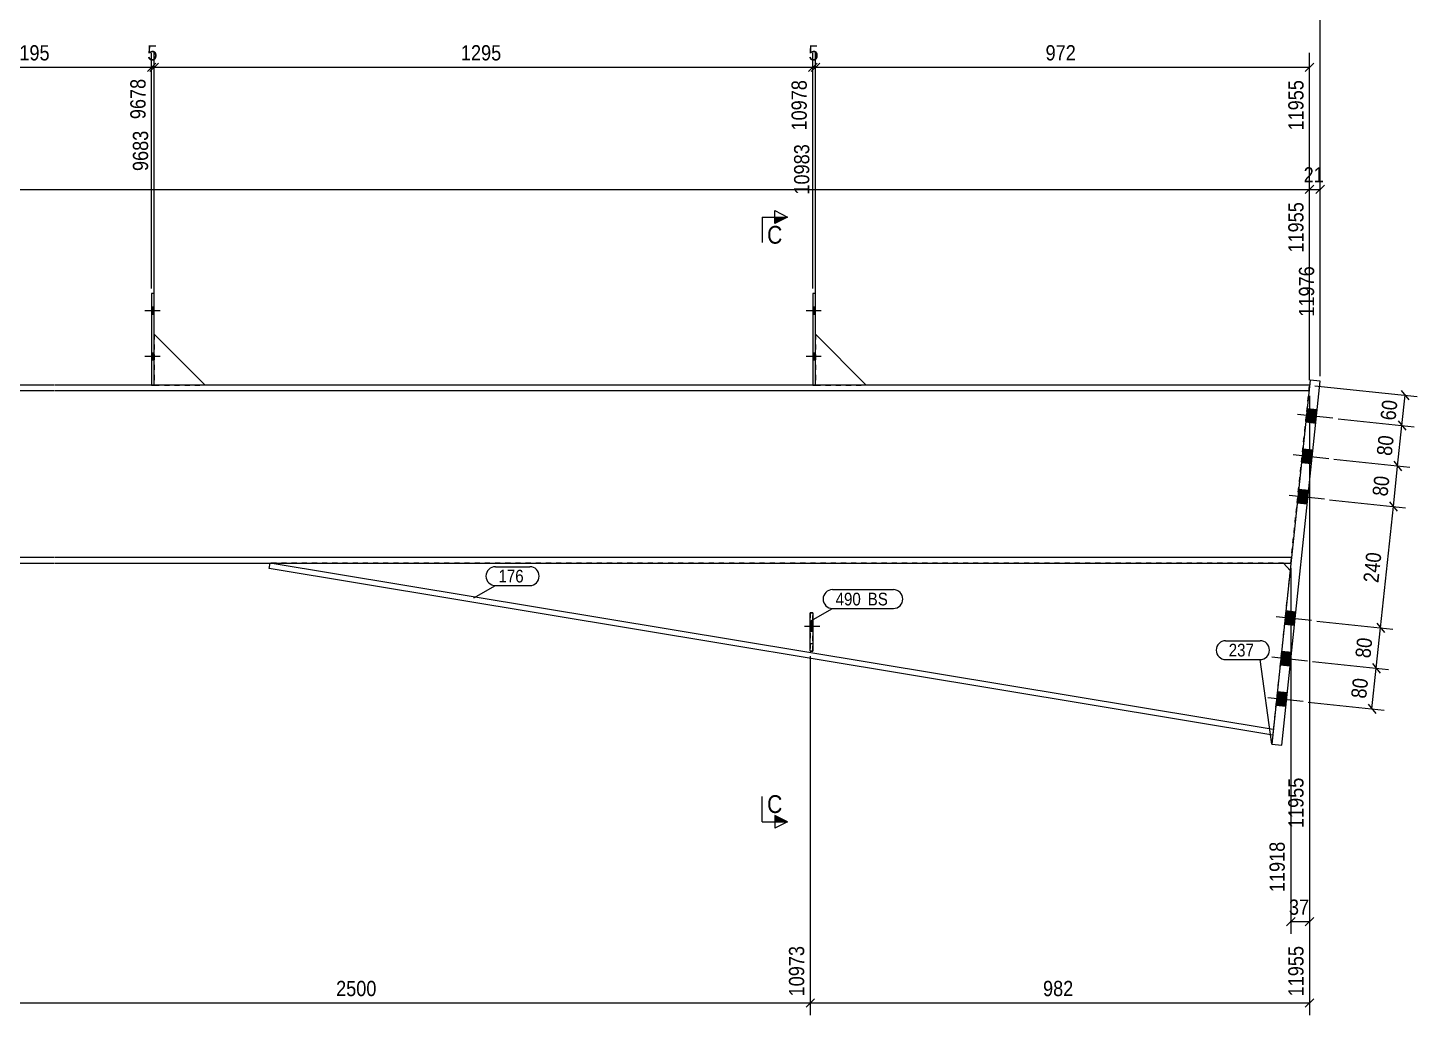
# Model space of a CAD drawing. Header units: millimetres. Extents: x 2 to 825, y 1 to 579.
# Drawn here: x 412.5 to 685.7, y 187.5 to 381.6 of the extents above; entities that cross this region are included whole.
import ezdxf

# ---------------------------------------------------------------- set-up
doc = ezdxf.new("R2010")
doc.units = ezdxf.units.MM
for name, pattern in [('XKITLINE00', [0]), ('XKITLINE01', [4, 1, -1, 1, -1]), ('XKITLINE02', [4, 2, -2])]:
    doc.linetypes.add(name, pattern=pattern)
for name, color, linetype, lineweight in [('Bolt', 3, 'Continuous', 0), ('Dimensions', 7, 'Continuous', 0), ('Part', 2, 'Continuous', 0), ('PartMark', 7, 'Continuous', 0), ('Section', 6, 'Continuous', 0)]:
    doc.layers.add(name, color=color, linetype=linetype, lineweight=lineweight)
doc.styles.add('ARIAL', font='ARIAL.TTF')

# ---------------------------------------------------------------- blocks, each defined once
blk = doc.blocks.new('*A16')
at = {"layer": 'Bolt'}
for points in [[(665.76, 303.86), (663.77, 304.07), (664.05, 306.75), (666.04, 306.54)], [(665.76, 303.86), (663.77, 304.07), (664.05, 306.75), (666.04, 306.54)], [(664.92, 295.9), (662.93, 296.11), (663.21, 298.8), (665.2, 298.59)], [(664.92, 295.9), (662.93, 296.11), (663.21, 298.8), (665.2, 298.59)], [(664.08, 287.94), (662.09, 288.15), (662.37, 290.84), (664.36, 290.63)], [(664.08, 287.94), (662.09, 288.15), (662.37, 290.84), (664.36, 290.63)], [(661.56, 264.08), (659.57, 264.29), (659.86, 266.97), (661.84, 266.76)], [(661.56, 264.08), (659.57, 264.29), (659.86, 266.97), (661.84, 266.76)], [(660.72, 256.12), (658.73, 256.33), (659.02, 259.02), (661.01, 258.81)], [(660.72, 256.12), (658.73, 256.33), (659.02, 259.02), (661.01, 258.81)], [(659.88, 248.17), (657.89, 248.38), (658.18, 251.06), (660.17, 250.85)], [(659.88, 248.17), (657.89, 248.38), (658.18, 251.06), (660.17, 250.85)]]:
    blk.add_hatch(color=3, dxfattribs=at).paths.add_polyline_path(points, flags=17)
at = {"layer": 'Bolt', "color": 3, "linetype": 'XKITLINE00', "lineweight": 0}
for p, q in [((666.04, 306.54), (664.05, 306.75)), ((666.04, 306.54), (664.05, 306.75)), ((669.13, 304.86), (662.17, 305.59)), ((669.13, 304.86), (662.17, 305.59)), ((665.76, 303.86), (663.77, 304.07)), ((665.76, 303.86), (663.77, 304.07)), ((665.2, 298.59), (663.21, 298.8)), ((665.2, 298.59), (663.21, 298.8)), ((668.29, 296.9), (661.33, 297.64)), ((668.29, 296.9), (661.33, 297.64)), ((664.92, 295.9), (662.93, 296.11)), ((664.92, 295.9), (662.93, 296.11)), ((667.45, 288.95), (660.49, 289.68)), ((667.45, 288.95), (660.49, 289.68)), ((664.36, 290.63), (662.37, 290.84)), ((664.36, 290.63), (662.37, 290.84)), ((664.08, 287.94), (662.09, 288.15)), ((664.08, 287.94), (662.09, 288.15)), ((664.93, 265.08), (657.97, 265.81)), ((664.93, 265.08), (657.97, 265.81)), ((661.84, 266.76), (659.86, 266.97)), ((661.84, 266.76), (659.86, 266.97)), ((661.56, 264.08), (659.57, 264.29)), ((661.56, 264.08), (659.57, 264.29)), ((664.1, 257.12), (657.13, 257.86)), ((664.1, 257.12), (657.13, 257.86)), ((661.01, 258.81), (659.02, 259.02)), ((661.01, 258.81), (659.02, 259.02)), ((660.72, 256.12), (658.73, 256.33)), ((660.72, 256.12), (658.73, 256.33)), ((663.26, 249.17), (656.29, 249.9)), ((663.26, 249.17), (656.29, 249.9)), ((660.17, 250.85), (658.18, 251.06)), ((660.17, 250.85), (658.18, 251.06)), ((659.88, 248.17), (657.89, 248.38)), ((659.88, 248.17), (657.89, 248.38))]:
    blk.add_line(p, q, dxfattribs=at)
blk = doc.blocks.new('*A18')
at = {"layer": 'Part', "color": 2, "linetype": 'XKITLINE00', "lineweight": 0}
for p, q in [((417.79, 311.38), (369.99, 311.38)), ((417.79, 310.28), (369.99, 310.28)), ((664.54, 311.38), (417.89, 311.38)), ((664.42, 310.28), (417.89, 310.28)), ((417.79, 277.48), (369.99, 277.48)), ((369.99, 276.38), (417.79, 276.38)), ((660.96, 277.48), (417.89, 277.48)), ((417.89, 276.38), (660.85, 276.38))]:
    blk.add_line(p, q, dxfattribs=at)
at = {"layer": 'Part', "color": 7, "linetype": 'XKITLINE01', "lineweight": 0}
blk.add_line((660.85, 276.38), (664.54, 311.38), dxfattribs=at)
blk = doc.blocks.new('*A19')
at = {"layer": 'Part', "color": 2, "linetype": 'XKITLINE00', "lineweight": 0}
for p, q in [((567.37, 329.38), (566.87, 329.38)), ((566.87, 329.38), (566.87, 311.38)), ((567.37, 311.38), (567.37, 329.38))]:
    blk.add_line(p, q, dxfattribs=at)
at = {"layer": 'Part', "color": 7, "linetype": 'XKITLINE01', "lineweight": 0}
blk.add_line((566.87, 311.38), (567.37, 311.38), dxfattribs=at)
blk = doc.blocks.new('*A20')
at = {"layer": 'Part', "color": 2, "linetype": 'XKITLINE00', "lineweight": 0}
blk.add_line((577.37, 311.38), (567.37, 321.38), dxfattribs=at)
at = {"layer": 'Part', "color": 7, "linetype": 'XKITLINE01', "lineweight": 0}
for p, q in [((567.37, 321.38), (567.37, 311.38)), ((567.37, 311.38), (577.37, 311.38))]:
    blk.add_line(p, q, dxfattribs=at)
blk = doc.blocks.new('*A21')
at = {"layer": 'Part', "color": 2, "linetype": 'XKITLINE00', "lineweight": 0}
for p, q in [((566.37, 259.09), (566.37, 266.59)), ((566.37, 266.59), (566.87, 266.59)), ((566.87, 266.59), (566.87, 259.09)), ((566.87, 259.09), (566.37, 259.09))]:
    blk.add_line(p, q, dxfattribs=at)
at = {"layer": 'Part', "color": 7, "linetype": 'XKITLINE01', "lineweight": 0}
blk.add_line((566.37, 260.59), (566.87, 260.59), dxfattribs=at)
blk = doc.blocks.new('*A22')
at = {"layer": 'Part', "color": 7, "linetype": 'XKITLINE01', "lineweight": 0}
for p, q in [((566.37, 266.59), (566.37, 259.09)), ((566.87, 266.59), (566.37, 266.59)), ((566.87, 259.09), (566.87, 266.59)), ((566.37, 260.59), (566.87, 260.59)), ((566.37, 259.09), (566.87, 259.09))]:
    blk.add_line(p, q, dxfattribs=at)
blk = doc.blocks.new('*A23')
at = {"layer": 'Part', "color": 2, "linetype": 'XKITLINE00', "lineweight": 0}
for p, q in [((437.37, 329.38), (436.87, 329.38)), ((436.87, 329.38), (436.87, 311.38)), ((437.37, 311.38), (437.37, 329.38))]:
    blk.add_line(p, q, dxfattribs=at)
at = {"layer": 'Part', "color": 7, "linetype": 'XKITLINE01', "lineweight": 0}
blk.add_line((436.87, 311.38), (437.37, 311.38), dxfattribs=at)
blk = doc.blocks.new('*A24')
at = {"layer": 'Part', "color": 2, "linetype": 'XKITLINE00', "lineweight": 0}
blk.add_line((447.37, 311.38), (437.37, 321.38), dxfattribs=at)
at = {"layer": 'Part', "color": 7, "linetype": 'XKITLINE01', "lineweight": 0}
for p, q in [((437.37, 321.38), (437.37, 311.38)), ((437.37, 311.38), (447.37, 311.38))]:
    blk.add_line(p, q, dxfattribs=at)
blk = doc.blocks.new('*A47')
at = {"layer": 'Part', "color": 2, "linetype": 'XKITLINE00', "lineweight": 0}
for p, q in [((459.97, 275.29), (460.15, 276.38)), ((657.4, 243.66), (460.15, 276.38)), ((660.69, 274.92), (659.39, 276.38)), ((657.28, 242.56), (459.97, 275.29))]:
    blk.add_line(p, q, dxfattribs=at)
at = {"layer": 'Part', "color": 7, "linetype": 'XKITLINE01', "lineweight": 0}
for p, q in [((659.39, 276.38), (460.15, 276.38)), ((660.69, 274.92), (657.28, 242.56))]:
    blk.add_line(p, q, dxfattribs=at)
blk = doc.blocks.new('*A48')
at = {"layer": 'Part', "color": 2, "linetype": 'XKITLINE00', "lineweight": 0}
for p, q in [((664.64, 312.37), (657.09, 240.77)), ((659.08, 240.56), (666.63, 312.16)), ((666.63, 312.16), (664.64, 312.37)), ((657.09, 240.77), (659.08, 240.56))]:
    blk.add_line(p, q, dxfattribs=at)
blk = doc.blocks.new('*A52')
at = {"layer": 'Bolt'}
for points in [[(566.87, 326.68), (567.37, 326.68), (567.37, 325.28), (566.87, 325.28)], [(566.87, 326.68), (567.37, 326.68), (567.37, 325.28), (566.87, 325.28)], [(566.87, 317.68), (567.37, 317.68), (567.37, 316.28), (566.87, 316.28)], [(566.87, 317.68), (567.37, 317.68), (567.37, 316.28), (566.87, 316.28)]]:
    blk.add_hatch(color=3, dxfattribs=at).paths.add_polyline_path(points, flags=17)
at = {"layer": 'Bolt', "color": 3, "linetype": 'XKITLINE00', "lineweight": 0}
for p, q in [((568.53, 325.98), (565.53, 325.98)), ((568.53, 325.98), (565.53, 325.98)), ((567.37, 326.68), (566.87, 326.68)), ((567.37, 326.68), (566.87, 326.68)), ((567.37, 325.28), (566.87, 325.28)), ((567.37, 325.28), (566.87, 325.28)), ((568.53, 316.98), (565.53, 316.98)), ((568.53, 316.98), (565.53, 316.98)), ((567.37, 317.68), (566.87, 317.68)), ((567.37, 317.68), (566.87, 317.68)), ((567.37, 316.28), (566.87, 316.28)), ((567.37, 316.28), (566.87, 316.28))]:
    blk.add_line(p, q, dxfattribs=at)
blk = doc.blocks.new('*A53')
at = {"layer": 'Bolt'}
blk.add_hatch(color=3, dxfattribs=at).paths.add_polyline_path([(566.87, 262.91), (566.37, 262.91), (566.37, 264.87), (566.87, 264.87)], flags=17)
at = {"layer": 'Bolt', "color": 3, "linetype": 'XKITLINE00', "lineweight": 0}
for p, q in [((568.22, 263.89), (565.22, 263.89)), ((566.87, 264.87), (566.37, 264.87)), ((566.87, 262.91), (566.37, 262.91))]:
    blk.add_line(p, q, dxfattribs=at)
blk = doc.blocks.new('*A54')
at = {"layer": 'Bolt', "color": 3, "linetype": 'XKITLINE02', "lineweight": 0}
for p, q in [((568.22, 263.89), (565.22, 263.89)), ((566.87, 264.87), (566.37, 264.87)), ((566.87, 262.91), (566.37, 262.91))]:
    blk.add_line(p, q, dxfattribs=at)
blk = doc.blocks.new('*A55')
at = {"layer": 'Bolt'}
for points in [[(436.87, 326.68), (437.37, 326.68), (437.37, 325.28), (436.87, 325.28)], [(436.87, 326.68), (437.37, 326.68), (437.37, 325.28), (436.87, 325.28)], [(436.87, 317.68), (437.37, 317.68), (437.37, 316.28), (436.87, 316.28)], [(436.87, 317.68), (437.37, 317.68), (437.37, 316.28), (436.87, 316.28)]]:
    blk.add_hatch(color=3, dxfattribs=at).paths.add_polyline_path(points, flags=17)
at = {"layer": 'Bolt', "color": 3, "linetype": 'XKITLINE00', "lineweight": 0}
for p, q in [((438.53, 325.98), (435.53, 325.98)), ((438.53, 325.98), (435.53, 325.98)), ((437.37, 326.68), (436.87, 326.68)), ((437.37, 326.68), (436.87, 326.68)), ((437.37, 325.28), (436.87, 325.28)), ((437.37, 325.28), (436.87, 325.28)), ((438.53, 316.98), (435.53, 316.98)), ((438.53, 316.98), (435.53, 316.98)), ((437.37, 317.68), (436.87, 317.68)), ((437.37, 317.68), (436.87, 317.68)), ((437.37, 316.28), (436.87, 316.28)), ((437.37, 316.28), (436.87, 316.28))]:
    blk.add_line(p, q, dxfattribs=at)
blk = doc.blocks.new('*A139')
at = {"layer": 'Dimensions', "color": 7, "linetype": 'XKITLINE00', "lineweight": 0}
blk.add_line((666.63, 313.16), (666.63, 388.73), dxfattribs=at)
blk = doc.blocks.new('*A147')
at = {"layer": 'Dimensions', "color": 7, "linetype": 'XKITLINE00', "lineweight": 0}
for p, q in [((664.54, 312.38), (664.54, 352.73)), ((50.45, 349.88), (664.54, 349.88)), ((665.39, 350.72), (663.69, 349.03))]:
    blk.add_line(p, q, dxfattribs=at)
at = {"layer": 'Dimensions', "color": 3}
blk.add_point((664.54, 349.88), dxfattribs=at)
at = {"layer": 'Dimensions', "color": 3, "style": 'ARIAL', "width": 0.85}
blk.add_text('11955', height=3, rotation=90.0002, dxfattribs=at).set_placement((663.34, 337.45))
blk = doc.blocks.new('*A162')
at = {"layer": 'Dimensions', "color": 7, "linetype": 'XKITLINE00', "lineweight": 0}
for p, q in [((390.64, 374.72), (388.94, 373.03)), ((389.79, 322.38), (389.79, 376.73)), ((437.72, 374.72), (436.02, 373.03)), ((436.87, 330.38), (436.87, 376.73)), ((389.79, 373.88), (436.87, 373.88))]:
    blk.add_line(p, q, dxfattribs=at)
at = {"layer": 'Dimensions', "color": 3}
for p in [(389.79, 373.88), (436.87, 373.88)]:
    blk.add_point(p, dxfattribs=at)
at = {"layer": 'Dimensions', "color": 3, "style": 'ARIAL', "width": 0.85}
blk.add_text('1195', height=3, dxfattribs=at).set_placement((408.88, 375.23))
blk.add_text('9678', height=3, rotation=90.0002, dxfattribs=at).set_placement((435.67, 363.68))
blk = doc.blocks.new('*A163')
at = {"layer": 'Dimensions', "color": 7, "linetype": 'XKITLINE00', "lineweight": 0}
for p, q in [((437.72, 374.72), (436.02, 373.03)), ((438.22, 374.72), (436.52, 373.03)), ((436.87, 330.38), (436.87, 376.73)), ((437.37, 322.38), (437.37, 376.73)), ((436.87, 373.88), (437.37, 373.88))]:
    blk.add_line(p, q, dxfattribs=at)
at = {"layer": 'Dimensions', "color": 3}
for p in [(436.87, 373.88), (437.37, 373.88)]:
    blk.add_point(p, dxfattribs=at)
at = {"layer": 'Dimensions', "color": 3, "style": 'ARIAL', "width": 0.85}
blk.add_text('5', height=3, dxfattribs=at).set_placement((436.01, 375.23))
blk.add_text('9683', height=3, rotation=90.0002, dxfattribs=at).set_placement((436.17, 353.48))
blk = doc.blocks.new('*A164')
at = {"layer": 'Dimensions', "color": 7, "linetype": 'XKITLINE00', "lineweight": 0}
for p, q in [((438.22, 374.72), (436.52, 373.03)), ((437.37, 322.38), (437.37, 376.73)), ((567.72, 374.72), (566.02, 373.03)), ((566.87, 330.38), (566.87, 376.73)), ((437.37, 373.88), (566.87, 373.88))]:
    blk.add_line(p, q, dxfattribs=at)
at = {"layer": 'Dimensions', "color": 3}
for p in [(437.37, 373.88), (566.87, 373.88)]:
    blk.add_point(p, dxfattribs=at)
at = {"layer": 'Dimensions', "color": 3, "style": 'ARIAL', "width": 0.85}
blk.add_text('1295', height=3, dxfattribs=at).set_placement((497.67, 375.23))
blk.add_text('10978', height=3, rotation=90.0002, dxfattribs=at).set_placement((565.67, 361.45))
blk = doc.blocks.new('*A165')
at = {"layer": 'Dimensions', "color": 7, "linetype": 'XKITLINE00', "lineweight": 0}
for p, q in [((567.72, 374.72), (566.02, 373.03)), ((568.22, 374.72), (566.52, 373.03)), ((566.87, 330.38), (566.87, 376.73)), ((567.37, 322.38), (567.37, 376.73)), ((566.87, 373.88), (567.37, 373.88))]:
    blk.add_line(p, q, dxfattribs=at)
at = {"layer": 'Dimensions', "color": 3}
for p in [(566.87, 373.88), (567.37, 373.88)]:
    blk.add_point(p, dxfattribs=at)
at = {"layer": 'Dimensions', "color": 3, "style": 'ARIAL', "width": 0.85}
blk.add_text('5', height=3, dxfattribs=at).set_placement((566.01, 375.23))
blk.add_text('10983', height=3, rotation=90.0002, dxfattribs=at).set_placement((566.17, 348.85))
blk = doc.blocks.new('*A166')
at = {"layer": 'Dimensions', "color": 7, "linetype": 'XKITLINE00', "lineweight": 0}
for p, q in [((568.22, 374.72), (566.52, 373.03)), ((567.37, 322.38), (567.37, 376.73)), ((665.39, 374.72), (663.69, 373.03)), ((664.54, 312.38), (664.54, 376.73)), ((567.37, 373.88), (664.54, 373.88))]:
    blk.add_line(p, q, dxfattribs=at)
at = {"layer": 'Dimensions', "color": 3}
for p in [(567.37, 373.88), (664.54, 373.88)]:
    blk.add_point(p, dxfattribs=at)
at = {"layer": 'Dimensions', "color": 3, "style": 'ARIAL', "width": 0.85}
blk.add_text('972', height=3, dxfattribs=at).set_placement((612.62, 375.23))
blk.add_text('11955', height=3, rotation=90.0002, dxfattribs=at).set_placement((663.34, 361.45))
blk = doc.blocks.new('*A167')
at = {"layer": 'Dimensions', "color": 7, "linetype": 'XKITLINE00', "lineweight": 0}
for p, q in [((665.09, 257.02), (680.03, 255.44)), ((676.8, 247.74), (677.64, 255.69)), ((676.89, 256.63), (678.4, 254.76)), ((664.25, 249.06), (679.19, 247.49)), ((676.05, 248.67), (677.56, 246.81))]:
    blk.add_line(p, q, dxfattribs=at)
at = {"layer": 'Dimensions', "color": 3}
for p in [(677.64, 255.69), (676.8, 247.74)]:
    blk.add_point(p, dxfattribs=at)
at = {"layer": 'Dimensions', "color": 3, "style": 'ARIAL', "width": 0.85}
blk.add_text('80', height=3, rotation=83.9784, dxfattribs=at).set_placement((675.64, 249.65))
blk = doc.blocks.new('*A168')
at = {"layer": 'Dimensions', "color": 7, "linetype": 'XKITLINE00', "lineweight": 0}
for p, q in [((665.93, 264.97), (680.87, 263.4)), ((677.64, 255.69), (678.48, 263.65)), ((677.72, 264.58), (679.23, 262.72)), ((665.09, 257.02), (680.03, 255.44)), ((676.89, 256.63), (678.4, 254.76))]:
    blk.add_line(p, q, dxfattribs=at)
at = {"layer": 'Dimensions', "color": 3}
for p in [(678.48, 263.65), (677.64, 255.69)]:
    blk.add_point(p, dxfattribs=at)
at = {"layer": 'Dimensions', "color": 3, "style": 'ARIAL', "width": 0.85}
blk.add_text('80', height=3, rotation=83.9784, dxfattribs=at).set_placement((676.48, 257.6))
blk = doc.blocks.new('*A169')
at = {"layer": 'Dimensions', "color": 7, "linetype": 'XKITLINE00', "lineweight": 0}
for p, q in [((668.45, 288.84), (683.38, 287.27)), ((678.48, 263.65), (681, 287.52)), ((680.24, 288.45), (681.75, 286.59)), ((665.93, 264.97), (680.87, 263.4)), ((677.72, 264.58), (679.23, 262.72))]:
    blk.add_line(p, q, dxfattribs=at)
at = {"layer": 'Dimensions', "color": 3}
for p in [(681, 287.52), (678.48, 263.65)]:
    blk.add_point(p, dxfattribs=at)
at = {"layer": 'Dimensions', "color": 3, "style": 'ARIAL', "width": 0.85}
blk.add_text('240', height=3, rotation=83.9784, dxfattribs=at).set_placement((678.05, 272.41))
blk = doc.blocks.new('*A170')
at = {"layer": 'Dimensions', "color": 7, "linetype": 'XKITLINE00', "lineweight": 0}
for p, q in [((669.29, 296.8), (684.22, 295.22)), ((681, 287.52), (681.84, 295.47)), ((681.08, 296.41), (682.59, 294.54)), ((668.45, 288.84), (683.38, 287.27)), ((680.24, 288.45), (681.75, 286.59))]:
    blk.add_line(p, q, dxfattribs=at)
at = {"layer": 'Dimensions', "color": 3}
for p in [(681.84, 295.47), (681, 287.52)]:
    blk.add_point(p, dxfattribs=at)
at = {"layer": 'Dimensions', "color": 3, "style": 'ARIAL', "width": 0.85}
blk.add_text('80', height=3, rotation=83.9784, dxfattribs=at).set_placement((679.84, 289.42))
blk = doc.blocks.new('*A171')
at = {"layer": 'Dimensions', "color": 7, "linetype": 'XKITLINE00', "lineweight": 0}
for p, q in [((670.12, 304.75), (685.06, 303.18)), ((681.84, 295.47), (682.68, 303.43)), ((681.92, 304.36), (683.43, 302.5)), ((669.29, 296.8), (684.22, 295.22)), ((681.08, 296.41), (682.59, 294.54))]:
    blk.add_line(p, q, dxfattribs=at)
at = {"layer": 'Dimensions', "color": 3}
for p in [(682.68, 303.43), (681.84, 295.47)]:
    blk.add_point(p, dxfattribs=at)
at = {"layer": 'Dimensions', "color": 3, "style": 'ARIAL', "width": 0.85}
blk.add_text('80', height=3, rotation=83.9784, dxfattribs=at).set_placement((680.68, 297.38))
blk = doc.blocks.new('*A172')
at = {"layer": 'Dimensions', "color": 7, "linetype": 'XKITLINE00', "lineweight": 0}
for p, q in [((665.53, 311.27), (685.69, 309.14)), ((682.55, 310.33), (684.06, 308.46)), ((682.68, 303.43), (683.3, 309.4)), ((670.12, 304.75), (685.06, 303.18)), ((681.92, 304.36), (683.43, 302.5))]:
    blk.add_line(p, q, dxfattribs=at)
at = {"layer": 'Dimensions', "color": 3}
for p in [(683.3, 309.4), (682.68, 303.43)]:
    blk.add_point(p, dxfattribs=at)
at = {"layer": 'Dimensions', "color": 3, "style": 'ARIAL', "width": 0.85}
blk.add_text('60', height=3, rotation=83.9784, dxfattribs=at).set_placement((681.41, 304.34))
blk = doc.blocks.new('*A173')
at = {"layer": 'Dimensions', "color": 7, "linetype": 'XKITLINE00', "lineweight": 0}
for p, q in [((664.54, 309.28), (664.54, 203.48)), ((660.85, 275.38), (660.85, 203.48)), ((661.7, 206.72), (660, 205.03)), ((660.85, 205.88), (664.54, 205.88)), ((665.39, 206.72), (663.69, 205.03))]:
    blk.add_line(p, q, dxfattribs=at)
at = {"layer": 'Dimensions', "color": 3}
for p in [(660.85, 205.88), (664.54, 205.88)]:
    blk.add_point(p, dxfattribs=at)
at = {"layer": 'Dimensions', "color": 3, "style": 'ARIAL', "width": 0.85}
for s, p in [('11955', (663.34, 224.28)), ('11918', (659.65, 211.68))]:
    blk.add_text(s, height=3, rotation=90.0002, dxfattribs=at).set_placement(p)
blk.add_text('37', height=3, dxfattribs=at).set_placement((660.47, 207.23))
blk = doc.blocks.new('*A174')
at = {"layer": 'PartMark', "color": 7, "linetype": 'XKITLINE00', "lineweight": 0}
for p, q in [((504.45, 275.67), (511.21, 275.67)), ((500.21, 269.57), (504.45, 271.97)), ((504.45, 271.97), (511.21, 271.97))]:
    blk.add_line(p, q, dxfattribs=at)
for centre, start, end in [((504.45, 273.82), 90, 270), ((511.21, 273.82), 270, 90)]:
    blk.add_arc(centre, 1.85, start, end, dxfattribs=at)
at = {"layer": 'PartMark', "color": 3, "style": 'ARIAL', "width": 0.85}
blk.add_text('176', height=2.5, dxfattribs=at).set_placement((505.05, 272.57))
blk = doc.blocks.new('*A175')
at = {"layer": 'PartMark', "color": 7, "linetype": 'XKITLINE00', "lineweight": 0}
for p, q in [((648.03, 261.12), (654.8, 261.12)), ((648.03, 257.42), (654.8, 257.42)), ((657.09, 240.77), (654.8, 257.42))]:
    blk.add_line(p, q, dxfattribs=at)
for centre, start, end in [((648.03, 259.27), 90, 270), ((654.8, 259.27), 270, 90)]:
    blk.add_arc(centre, 1.85, start, end, dxfattribs=at)
at = {"layer": 'PartMark', "color": 3, "style": 'ARIAL', "width": 0.85}
blk.add_text('237', height=2.5, dxfattribs=at).set_placement((648.63, 258.02))
blk = doc.blocks.new('*A182')
at = {"layer": 'PartMark', "color": 7, "linetype": 'XKITLINE00', "lineweight": 0}
for p, q in [((570.74, 271.16), (582.7, 271.16)), ((566.5, 265.06), (570.74, 267.46)), ((570.74, 267.46), (582.7, 267.46))]:
    blk.add_line(p, q, dxfattribs=at)
for centre, start, end in [((570.74, 269.31), 90, 270), ((582.7, 269.31), 270, 90)]:
    blk.add_arc(centre, 1.85, start, end, dxfattribs=at)
at = {"layer": 'PartMark', "color": 3, "style": 'ARIAL', "width": 0.85}
for s, p in [('490', (571.34, 268.06)), ('BS', (577.65, 268.06))]:
    blk.add_text(s, height=2.5, dxfattribs=at).set_placement(p)
blk = doc.blocks.new('*A188')
at = {"layer": 'Section'}
for points in [[(559.37, 344.44), (561.87, 344.44), (559.37, 343.19)], [(559.37, 226.74), (561.87, 225.49), (559.37, 225.49)]]:
    blk.add_hatch(color=3, dxfattribs=at).paths.add_polyline_path(points, flags=17)
at = {"layer": 'Section', "color": 1, "linetype": 'XKITLINE00', "lineweight": 0}
for p, q in [((556.87, 344.44), (556.87, 339.44)), ((556.87, 344.44), (561.87, 344.44)), ((556.87, 225.49), (556.87, 230.49)), ((556.87, 225.49), (561.87, 225.49))]:
    blk.add_line(p, q, dxfattribs=at)
at = {"layer": 'Section', "color": 3, "linetype": 'XKITLINE00', "lineweight": 0}
for p, q in [((559.37, 343.19), (559.37, 345.69)), ((559.37, 345.69), (561.87, 344.44)), ((561.87, 344.44), (559.37, 343.19)), ((561.87, 225.49), (559.37, 226.74)), ((559.37, 226.74), (559.37, 224.24)), ((561.87, 225.49), (559.37, 224.24))]:
    blk.add_line(p, q, dxfattribs=at)
at = {"layer": 'Section', "color": 7, "style": 'ARIAL', "width": 0.85}
for p in [(557.87, 339.19), (557.87, 227.24)]:
    blk.add_text('C', height=3.5, dxfattribs=at).set_placement(p)
blk = doc.blocks.new('*A196')
at = {"layer": 'Dimensions', "color": 7, "linetype": 'XKITLINE00', "lineweight": 0}
for p, q in [((664.54, 312.38), (664.54, 352.73)), ((666.63, 313.16), (666.63, 352.73)), ((665.39, 350.72), (663.69, 349.03)), ((664.54, 349.88), (666.63, 349.88)), ((667.48, 350.72), (665.78, 349.03))]:
    blk.add_line(p, q, dxfattribs=at)
at = {"layer": 'Dimensions', "color": 3}
for p in [(664.54, 349.88), (666.63, 349.88)]:
    blk.add_point(p, dxfattribs=at)
at = {"layer": 'Dimensions', "color": 3, "style": 'ARIAL', "width": 0.85}
blk.add_text('21', height=3, dxfattribs=at).set_placement((663.36, 351.23))
blk.add_text('11976', height=3, rotation=90.0002, dxfattribs=at).set_placement((665.43, 324.85))
blk = doc.blocks.new('*A197')
at = {"layer": 'Dimensions', "color": 7, "linetype": 'XKITLINE00', "lineweight": 0}
for p, q in [((388.79, 276.48), (388.79, 187.48)), ((566.37, 258.09), (566.37, 187.48)), ((389.64, 190.72), (387.94, 189.03)), ((388.79, 189.88), (566.37, 189.88)), ((567.22, 190.72), (565.52, 189.03))]:
    blk.add_line(p, q, dxfattribs=at)
at = {"layer": 'Dimensions', "color": 3}
for p in [(388.79, 189.88), (566.37, 189.88)]:
    blk.add_point(p, dxfattribs=at)
at = {"layer": 'Dimensions', "color": 3, "style": 'ARIAL', "width": 0.85}
blk.add_text('10973', height=3, rotation=90.0002, dxfattribs=at).set_placement((565.17, 191.18))
blk.add_text('2500', height=3, dxfattribs=at).set_placement((473.13, 191.23))
blk = doc.blocks.new('*A198')
at = {"layer": 'Dimensions', "color": 7, "linetype": 'XKITLINE00', "lineweight": 0}
for p, q in [((664.54, 309.28), (664.54, 187.48)), ((566.37, 258.09), (566.37, 187.48)), ((567.22, 190.72), (565.52, 189.03)), ((566.37, 189.88), (664.54, 189.88)), ((665.39, 190.72), (663.69, 189.03))]:
    blk.add_line(p, q, dxfattribs=at)
at = {"layer": 'Dimensions', "color": 3}
for p in [(566.37, 189.88), (664.54, 189.88)]:
    blk.add_point(p, dxfattribs=at)
at = {"layer": 'Dimensions', "color": 3, "style": 'ARIAL', "width": 0.85}
blk.add_text('11955', height=3, rotation=90.0002, dxfattribs=at).set_placement((663.34, 191.18))
blk.add_text('982', height=3, dxfattribs=at).set_placement((612.12, 191.23))

msp = doc.modelspace()

# ---------------------------------------------------------------- block references
at = {"lineweight": 0}
for name in ['*A139', '*A162', '*A163', '*A164', '*A165', '*A166', '*A147', '*A196', '*A188', '*A23', '*A19', '*A55', '*A52', '*A24', '*A20', '*A48', '*A198', '*A173', '*A172', '*A16', '*A171', '*A170', '*A169', '*A197', '*A47', '*A174', '*A182', '*A21', '*A22', '*A53', '*A54', '*A168', '*A175', '*A167']:
    msp.add_blockref(name, (0, 0), dxfattribs=at)
at = {"layer": 'Part', "lineweight": 0}
msp.add_blockref('*A18', (0, 0), dxfattribs=at)

doc.saveas('drawing.dxf')
